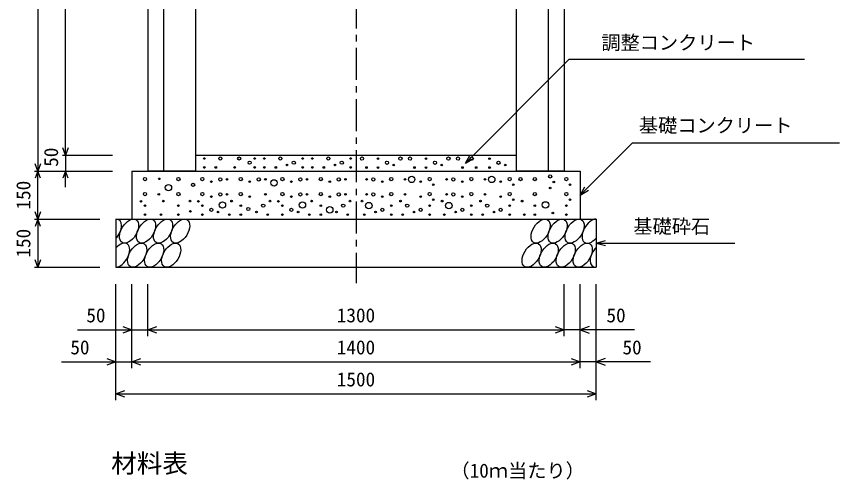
# Model space of a CAD drawing. Units: millimetres, scale not verified. Extents: x -16800 to 16800, y -5940 to 5940.
# Drawn here: x 4589 to 7161, y -3060 to -1614 of the extents above; entities that cross this region are included whole.
import ezdxf
from ezdxf.enums import TextEntityAlignment as Align

# ---------------------------------------------------------------- set-up
doc = ezdxf.new("R2010")
doc.units = ezdxf.units.MM
doc.header["$LTSCALE"] = 20
doc.linetypes.add('CHAIN1', pattern=[8, 5, -1, 1, -1])
for name, color, linetype, lineweight in [('0-0_DIM', 7, 'Continuous', 25), ('0-2_HATCH', 6, 'Continuous', 25), ('0-5_OUTLINE', 3, 'Continuous', 25), ('0-6_TXT', 7, 'Continuous', 25)]:
    doc.layers.add(name, color=color, linetype=linetype, lineweight=lineweight)
doc.styles.add('ＭＳ ゴシック', font='')
doc.styles.get('ＭＳ ゴシック').set_extended_font_data('MS Gothic')

msp = doc.modelspace()

# ---------------------------------------------------------------- linework, layer by layer
at = {"layer": '0-0_DIM', "linetype": 'CHAIN1'}
msp.add_line((5650, -432.06), (5650, -2447.06), dxfattribs=at)
at = {"layer": '0-0_DIM'}
for p, q in [((4655.8, -467.06), (4655.8, -2097.06)), ((4742.46, -2047.06), (4742.46, -647.06)), ((5991.92, -2072.06), (6316.38, -1747.6)), ((6316.38, -1747.6), (7050.73, -1747.6)), ((6513.65, -2008.41), (6350, -2172.06)), ((6513.65, -2008.41), (7160.53, -2008.41)), ((4732.46, -2047.06), (4889.13, -2047.06)), ((4742.46, -2047.06), (4742.46, -2097.06)), ((5991.92, -2072.06), (6006.92, -2046.08)), ((5991.92, -2072.06), (6017.9, -2057.06)), ((4645.8, -2097.06), (4889.13, -2097.06)), ((4655.8, -2247.06), (4655.8, -2097.06)), ((4742.46, -2147.06), (4742.46, -2097.06)), ((6350, -2172.06), (6365, -2146.08)), ((6350, -2172.06), (6375.98, -2157.06)), ((4645.8, -2247.06), (4850, -2247.06)), ((4655.8, -2247.06), (4655.8, -2397.06)), ((6400, -2322.06), (6428.98, -2314.3)), ((6400, -2322.06), (6428.98, -2329.83)), ((6400, -2322.06), (6833.31, -2322.06)), ((4645.8, -2397.06), (4850, -2397.06)), ((4900, -2812.58), (4900, -2450.23)), ((4950, -2712.58), (4950, -2450.23)), ((5000, -2612.58), (5000, -2450.23)), ((6300, -2612.58), (6300, -2450.23)), ((6350, -2712.58), (6350, -2450.23)), ((6400, -2812.58), (6400, -2450.23)), ((4780, -2592.58), (5000, -2592.58)), ((5000, -2592.58), (6300, -2592.58)), ((6520, -2592.58), (6300, -2592.58)), ((4730, -2692.58), (4950, -2692.58)), ((4950, -2692.58), (6350, -2692.58)), ((6570, -2692.58), (6350, -2692.58)), ((4900, -2792.58), (6400, -2792.58))]:
    msp.add_line(p, q, dxfattribs=at)
for points in [[(4750.67, -2024.51), (4742.46, -2047.06), (4734.26, -2024.51)], [(4664.01, -2074.51), (4655.8, -2097.06), (4647.59, -2074.51)], [(4664.01, -2119.62), (4655.8, -2097.06), (4647.59, -2119.62)], [(4750.67, -2119.62), (4742.46, -2097.06), (4734.26, -2119.62)], [(4664.01, -2224.51), (4655.8, -2247.06), (4647.59, -2224.51)], [(4664.01, -2269.62), (4655.8, -2247.06), (4647.59, -2269.62)], [(4664.01, -2374.51), (4655.8, -2397.06), (4647.59, -2374.51)], [(4921.81, -2582.32), (4950, -2592.58), (4921.81, -2602.84)], [(5028.19, -2602.84), (5000, -2592.58), (5028.19, -2582.32)], [(6271.81, -2582.32), (6300, -2592.58), (6271.81, -2602.84)], [(6378.19, -2582.32), (6350, -2592.58), (6378.19, -2602.84)], [(4871.81, -2682.32), (4900, -2692.58), (4871.81, -2702.84)], [(4978.19, -2702.84), (4950, -2692.58), (4978.19, -2682.32)], [(6321.81, -2682.32), (6350, -2692.58), (6321.81, -2702.84)], [(6428.19, -2682.32), (6400, -2692.58), (6428.19, -2702.84)], [(4928.19, -2802.84), (4900, -2792.58), (4928.19, -2782.32)], [(6371.81, -2782.32), (6400, -2792.58), (6371.81, -2802.84)]]:
    msp.add_lwpolyline(points, dxfattribs=at)
at = {"layer": '0-2_HATCH'}
for centre, radius in [((5176.01, -2057.75), 2.5), ((5225.91, -2057.75), 5), ((5284.8, -2057.75), 5), ((5333.47, -2057.75), 2.5), ((5363.47, -2057.75), 2.5), ((5413.38, -2057.75), 5), ((5483.47, -2057.75), 2.5), ((5513.47, -2057.75), 2.5), ((5563.38, -2057.75), 5), ((5633.47, -2057.75), 2.5), ((5668.64, -2058.04), 5), ((5718.54, -2058.04), 2.5), ((5788.64, -2058.04), 5), ((5818.64, -2058.04), 5), ((5868.54, -2058.04), 2.5), ((5938.64, -2058.04), 5), ((5968.64, -2058.04), 5), ((6011.37, -2058.04), 5), ((6067.08, -2058.04), 2.5), ((5317.58, -2070.88), 5), ((5434.4, -2077.89), 2.5), ((5455.43, -2070.88), 5), ((5584.4, -2077.89), 2.5), ((5605.43, -2070.88), 5), ((5746.58, -2071.17), 5), ((5767.61, -2078.17), 2.5), ((5896.58, -2071.17), 5), ((5917.61, -2078.17), 2.5), ((6095.12, -2071.17), 5), ((6116.14, -2078.17), 2.5), ((5176.01, -2085.77), 2.5), ((5211.89, -2085.77), 2.5), ((5270.78, -2085.77), 2.5), ((5333.47, -2085.77), 2.5), ((5363.47, -2085.77), 2.5), ((5399.36, -2085.77), 2.5), ((5483.47, -2085.77), 2.5), ((5513.47, -2085.77), 2.5), ((5549.36, -2085.77), 2.5), ((5633.47, -2085.77), 2.5), ((5682.66, -2086.05), 2.5), ((5718.54, -2086.05), 2.5), ((5832.66, -2086.05), 2.5), ((5868.54, -2086.05), 2.5), ((5982.66, -2086.05), 2.5), ((6025.39, -2086.05), 2.5), ((6067.08, -2086.05), 2.5), ((4990.57, -2122.21), 5), ((5035.3, -2121.23), 2.5), ((5095.17, -2122.21), 5), ((5169.97, -2122.21), 5), ((5198.01, -2130.09), 2.5), ((5226.04, -2123.08), 5), ((5247.07, -2123.08), 2.5), ((5289.97, -2122.21), 5), ((5318.01, -2130.09), 2.5), ((5346.04, -2123.08), 5), ((5367.07, -2123.08), 2.5), ((5393.79, -2133.91), 10), ((5419.97, -2122.21), 5), ((5448.01, -2130.09), 2.5), ((5476.04, -2123.08), 5), ((5497.07, -2123.08), 2.5), ((5539.97, -2122.21), 5), ((5568.01, -2130.09), 2.5), ((5596.04, -2123.08), 5), ((5617.07, -2123.08), 2.5), ((5682.93, -2123.08), 2.5), ((5703.96, -2123.08), 5), ((5731.99, -2130.09), 2.5), ((5760.03, -2122.21), 5), ((5802.93, -2123.08), 2.5), ((5823.96, -2123.08), 10), ((5851.99, -2130.09), 2.5), ((5880.03, -2122.21), 5), ((5932.93, -2123.08), 2.5), ((5953.96, -2123.08), 5), ((5981.99, -2130.09), 2.5), ((6010.03, -2122.21), 5), ((6052.93, -2123.08), 2.5), ((6073.96, -2123.08), 10), ((6101.99, -2130.09), 2.5), ((6130.03, -2122.21), 5), ((6163.9, -2122.21), 5), ((6208.55, -2122.21), 5), ((6256.46, -2113.85), 5), ((6267.8, -2131.42), 2.5), ((6307.01, -2122.21), 5), ((5063.94, -2148.78), 10), ((5140.94, -2139.98), 5), ((5891.37, -2139.78), 2.5), ((6141.37, -2139.78), 2.5), ((6256.46, -2149.74), 2.5), ((6318.35, -2139.78), 2.5), ((4990.57, -2169.01), 5), ((5033.78, -2169.89), 2.5), ((5095.17, -2169.01), 5), ((5169.97, -2169.01), 5), ((5198.01, -2176.89), 2.5), ((5226.04, -2169.89), 5), ((5247.07, -2169.89), 2.5), ((5289.97, -2169.01), 5), ((5318.01, -2176.89), 2.5), ((5367.07, -2169.89), 2.5), ((5419.97, -2169.01), 5), ((5448.01, -2176.89), 2.5), ((5476.04, -2169.89), 5), ((5497.07, -2169.89), 2.5), ((5539.97, -2169.01), 5), ((5568.01, -2176.89), 2.5), ((5596.04, -2169.89), 5), ((5617.07, -2169.89), 2.5), ((5682.93, -2169.89), 2.5), ((5703.96, -2169.89), 5), ((5731.99, -2176.89), 2.5), ((5760.03, -2169.01), 5), ((5802.93, -2169.89), 2.5), ((5851.99, -2176.89), 2.5), ((5880.03, -2169.01), 5), ((5891.37, -2186.58), 2.5), ((5932.93, -2169.89), 2.5), ((5953.96, -2169.89), 5), ((5981.99, -2176.89), 2.5), ((6010.03, -2169.01), 5), ((6052.93, -2169.89), 2.5), ((6101.99, -2176.89), 2.5), ((6130.03, -2169.01), 5), ((6141.37, -2186.58), 2.5), ((6208.55, -2169.01), 5), ((6307.01, -2169.01), 5), ((6318.35, -2186.58), 2.5), ((4978.15, -2191.81), 2.5), ((4990.57, -2204.9), 2.5), ((5047.79, -2190.9), 2.5), ((5095.17, -2204.9), 2.5), ((5131.09, -2190.9), 2.5), ((5157.55, -2191.81), 2.5), ((5169.97, -2204.9), 2.5), ((5232.58, -2202.9), 10), ((5261.09, -2190.9), 2.5), ((5289.97, -2204.9), 2.5), ((5313.47, -2215.39), 5), ((5360.06, -2204.9), 5), ((5381.09, -2190.9), 2.5), ((5407.55, -2191.81), 2.5), ((5419.97, -2204.9), 2.5), ((5482.58, -2202.9), 10), ((5511.09, -2190.9), 2.5), ((5539.97, -2204.9), 2.5), ((5568.01, -2218.03), 10), ((5610.06, -2204.9), 5), ((5631.09, -2190.9), 2.5), ((5668.91, -2190.9), 2.5), ((5689.94, -2204.9), 10), ((5760.03, -2204.9), 2.5), ((5788.91, -2190.9), 2.5), ((5809.94, -2204.9), 5), ((5880.03, -2204.9), 2.5), ((5918.91, -2190.9), 2.5), ((5939.94, -2204.9), 10), ((6010.03, -2204.9), 2.5), ((6038.91, -2190.9), 2.5), ((6059.94, -2204.9), 5), ((6130.03, -2204.9), 2.5), ((6168.91, -2190.9), 2.5), ((6208.55, -2204.9), 2.5), ((6241.95, -2202.59), 10), ((6307.01, -2204.9), 2.5), ((4990.57, -2232.92), 2.5), ((5040.78, -2232.92), 2.5), ((5095.17, -2232.92), 2.5), ((5132.36, -2222.84), 2.5), ((5169.97, -2232.92), 2.5), ((5198.01, -2218.03), 5), ((5219.03, -2225.04), 2.5), ((5254.08, -2232.92), 2.5), ((5289.97, -2232.92), 2.5), ((5339.03, -2225.04), 2.5), ((5374.08, -2232.92), 2.5), ((5419.97, -2232.92), 2.5), ((5448.01, -2218.03), 5), ((5469.03, -2225.04), 2.5), ((5504.08, -2232.92), 2.5), ((5539.97, -2232.92), 2.5), ((5589.03, -2225.04), 2.5), ((5624.08, -2232.92), 2.5), ((5675.92, -2232.92), 2.5), ((5710.97, -2225.04), 2.5), ((5731.99, -2218.03), 5), ((5760.03, -2232.92), 2.5), ((5795.92, -2232.92), 2.5), ((5830.97, -2225.04), 2.5), ((5851.99, -2218.03), 5), ((5880.03, -2232.92), 2.5), ((5925.92, -2232.92), 2.5), ((5960.97, -2225.04), 2.5), ((5981.99, -2218.03), 5), ((6010.03, -2232.92), 2.5), ((6045.92, -2232.92), 2.5), ((6080.97, -2225.04), 2.5), ((6101.99, -2218.03), 5), ((6130.03, -2232.92), 2.5), ((6175.92, -2232.92), 2.5), ((6208.55, -2232.92), 2.5), ((6264.83, -2227.93), 2.5), ((6307.01, -2232.92), 2.5)]:
    msp.add_circle(centre, radius, dxfattribs=at)
for centre, start_param, end_param in [((4887.64, -2284.59), 4.385593, 6.6745444), ((6386.14, -2284.59), 0.3357715, 4.4411806), ((4912.96, -2359.58), 3.5111464, 7.548991), ((6411.46, -2359.58), 1.2110787, 3.5658734)]:
    msp.add_ellipse(centre, major_axis=(21.81, 35.31), ratio=0.5792, start_param=start_param, end_param=end_param, dxfattribs=at)
for centre in [(4940.84, -2284.59), (4994.05, -2284.59), (5047.26, -2284.59), (5100.47, -2284.59), (6226.51, -2284.59), (6279.72, -2284.59), (6332.93, -2284.59), (4966.16, -2359.58), (5019.37, -2359.58), (5072.58, -2359.58), (6198.63, -2359.58), (6251.84, -2359.58), (6305.04, -2359.58), (6358.25, -2359.58)]:
    msp.add_ellipse(centre, major_axis=(21.81, 35.31), ratio=0.5792, dxfattribs=at)
at = {"layer": '0-5_OUTLINE'}
for p, q in [((5000, -502.06), (5000, -2097.06)), ((6300, -502.06), (6300, -2097.06)), ((5050, -2097.06), (5050, -747.06)), ((6250, -750.4), (6250, -2097.06)), ((5150, -2097.06), (5150, -847.06)), ((6150, -847.06), (6150, -2097.06)), ((5150, -2047.06), (6150, -2047.06)), ((4950, -2097.06), (4950, -2247.06)), ((4950, -2097.06), (6350, -2097.06)), ((5150, -2097.06), (5000, -2097.06)), ((6300, -2097.06), (6150, -2097.06)), ((6350, -2097.06), (6350, -2247.06)), ((4900, -2247.06), (4900, -2397.06)), ((4900, -2247.06), (6400, -2247.06)), ((6400, -2247.06), (6400, -2397.06)), ((4900, -2397.06), (6400, -2397.06))]:
    msp.add_line(p, q, dxfattribs=at)

# ---------------------------------------------------------------- texts
at = {"layer": '0-0_DIM', "style": 'ＭＳ ゴシック'}
for s, p in [('調整コンクリート', (6416.38, -1731.18)), ('基礎コンクリート', (6533.65, -1989.67)), ('基礎砕石', (6516.32, -2304.89)), ('50', (4807.56, -2582.58)), ('1300', (5590, -2582.58)), ('50', (6432.44, -2582.58)), ('50', (4757.56, -2682.58)), ('1400', (5590, -2682.58)), ('50', (6482.44, -2682.58)), ('1500', (5590, -2782.58))]:
    msp.add_text(s, height=43.99, dxfattribs=at).set_placement(p, align=Align.BOTTOM_LEFT)
for s, p in [('50', (4732.46, -2083.74)), ('150', (4645.8, -2217.06)), ('150', (4645.8, -2367.06))]:
    msp.add_text(s, height=43.99, rotation=90, dxfattribs=at).set_placement(p, align=Align.BOTTOM_LEFT)
at = {"layer": '0-6_TXT', "style": 'ＭＳ ゴシック'}
for s, height, p in [('材料表', 58.65, (4885, -3056.53)), ('（10ｍ当たり）', 43.99, (5945, -3067.53))]:
    msp.add_text(s, height=height, dxfattribs=at).set_placement(p, align=Align.BOTTOM_LEFT)

doc.saveas('drawing.dxf')
